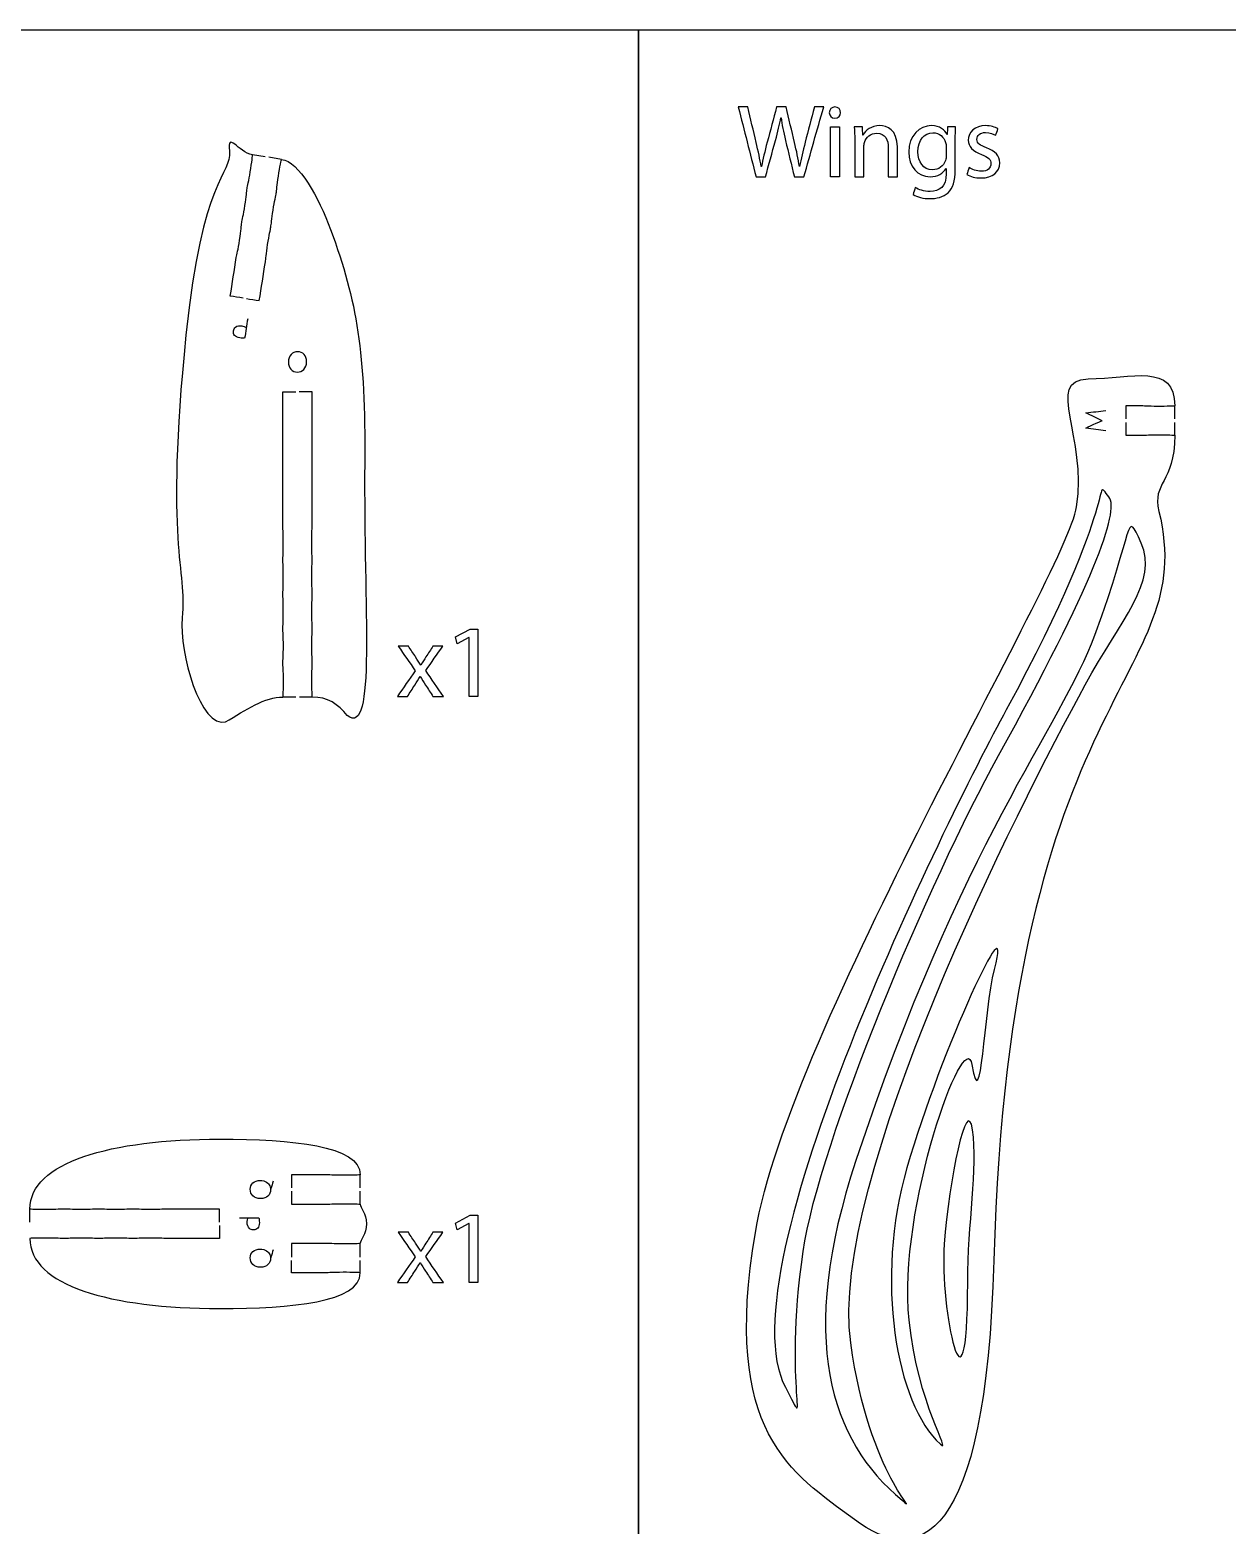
# Model space of a CAD drawing. Extents: x 0 to 710, y 0 to 350.
# Drawn here: x 122.9 to 245, y 197.8 to 350.4 of the extents above; entities that cross this region are included whole.
import ezdxf

# ---------------------------------------------------------------- set-up
doc = ezdxf.new("R2010")
doc.units = 0
doc.header["$MEASUREMENT"] = 0
doc.layers.add('DEFAULT', color=18, linetype='CONTINUOUS')

msp = doc.modelspace()

# ---------------------------------------------------------------- linework, layer by layer
at = {"layer": 'DEFAULT', "color": 18}
for points in [[(710, 0.35), (0, 0.35), (0, 350.35), (710, 350.35)], [(185, 0.35), (0, 0.35), (0, 350.35), (185, 350.35)], [(305, 0.35), (185, 0.35), (185, 350.35), (305, 350.35)]]:
    msp.add_lwpolyline(points, close=True, dxfattribs=at)
at = {"layer": 'DEFAULT', "color": 5}
for points in [[(204.56, 340.48), (205.49, 340.48), (205.49, 335.35), (204.56, 335.35)], [(167.72, 288.37), (167.7, 288.37), (166.5, 287.73), (166.32, 288.44), (167.82, 289.24), (168.62, 289.24), (168.62, 282.36), (167.72, 282.36)], [(167.72, 228.59), (167.7, 228.59), (166.5, 227.94), (166.32, 228.65), (167.82, 229.46), (168.62, 229.46), (168.62, 222.58), (167.72, 222.58)]]:
    msp.add_lwpolyline(points, close=True, dxfattribs=at)
at = {"layer": 'DEFAULT', "color": 1}
for points in [[(146.93, 337.41), (145.62, 337.62)], [(148.59, 337.15), (147.28, 337.36)], [(239.66, 310.67), (239.66, 312)], [(239.66, 309), (239.66, 310.32)], [(150.06, 282.28), (148.73, 282.28)], [(151.73, 282.28), (150.41, 282.28)], [(156.61, 232.24), (156.61, 233.57)], [(156.6, 230.57), (156.6, 231.89)], [(122.94, 228.74), (122.94, 230.07)], [(156.61, 225.17), (156.61, 226.5)], [(156.6, 223.5), (156.6, 224.83)]]:
    msp.add_lwpolyline(points, dxfattribs=at)
at = {"layer": 'DEFAULT', "color": 5}
for points, knots in [([(196.97, 335.35), (196.37, 337.73), (195.76, 340.11), (195.16, 342.49), (195.48, 342.49), (195.81, 342.49), (196.13, 342.49), (196.41, 341.28), (196.7, 340.08), (196.98, 338.88), (197.19, 337.99), (197.38, 337.1), (197.51, 336.41), (197.52, 336.41), (197.52, 336.41), (197.53, 336.41), (197.65, 337.12), (197.87, 337.97), (198.11, 338.89), (198.43, 340.09), (198.75, 341.29), (199.06, 342.49), (199.39, 342.49), (199.71, 342.49), (200.03, 342.49), (200.32, 341.28), (200.61, 340.07), (200.89, 338.87), (201.1, 338.02), (201.29, 337.17), (201.39, 336.42), (201.4, 336.42), (201.41, 336.42), (201.41, 336.42), (201.56, 337.2), (201.76, 338), (201.98, 338.89), (202.3, 340.09), (202.61, 341.29), (202.93, 342.49), (203.24, 342.49), (203.55, 342.49), (203.87, 342.49), (203.19, 340.11), (202.52, 337.73), (201.85, 335.35), (201.53, 335.35), (201.21, 335.35), (200.88, 335.35), (200.58, 336.59), (200.28, 337.83), (199.98, 339.07), (199.76, 339.98), (199.61, 340.68), (199.52, 341.4), (199.51, 341.4), (199.5, 341.4), (199.5, 341.4), (199.37, 340.69), (199.21, 339.99), (198.95, 339.07), (198.61, 337.83), (198.27, 336.59), (197.93, 335.35), (197.61, 335.35), (197.29, 335.35), (196.97, 335.35)], [0, 0, 0, 0, 20.859647, 20.859647, 20.859647, 23.619647, 23.619647, 23.619647, 34.127401, 34.127401, 34.127401, 35.127401, 35.127401, 35.127401, 35.187401, 35.187401, 35.187401, 36.187401, 36.187401, 36.187401, 46.737738, 46.737738, 46.737738, 49.467738, 49.467738, 49.467738, 60.017557, 60.017557, 60.017557, 61.017557, 61.017557, 61.017557, 61.078557, 61.078557, 61.078557, 62.078557, 62.078557, 62.078557, 72.621255, 72.621255, 72.621255, 75.291255, 75.291255, 75.291255, 96.306781, 96.306781, 96.306781, 99.035781, 99.035781, 99.035781, 109.869171, 109.869171, 109.869171, 110.869171, 110.869171, 110.869171, 110.928171, 110.928171, 110.928171, 111.928171, 111.928171, 111.928171, 122.843951, 122.843951, 122.843951, 125.572951, 125.572951, 125.572951, 125.572951]), ([(205.59, 341.91), (205.6, 341.6), (205.37, 341.34), (205, 341.34), (204.67, 341.34), (204.44, 341.6), (204.44, 341.91), (204.44, 342.24), (204.68, 342.5), (205.02, 342.5), (205.37, 342.5), (205.59, 342.24), (205.59, 341.91)], [1, 1, 1, 1, 2, 2, 2, 3, 3, 3, 4, 4, 4, 5, 5, 5, 5]), ([(207.03, 339.09), (207.03, 339.62), (207.02, 340.05), (206.99, 340.48), (207.27, 340.48), (207.54, 340.48), (207.82, 340.48), (207.83, 340.19), (207.85, 339.91), (207.87, 339.63), (207.88, 339.63), (207.88, 339.63), (207.89, 339.63), (208.14, 340.11), (208.74, 340.59), (209.58, 340.59), (210.29, 340.59), (211.39, 340.17), (211.39, 338.41), (211.39, 337.39), (211.39, 336.37), (211.39, 335.35), (211.08, 335.35), (210.77, 335.35), (210.46, 335.35), (210.46, 336.34), (210.46, 337.32), (210.46, 338.31), (210.46, 339.13), (210.16, 339.82), (209.28, 339.82), (208.66, 339.82), (208.19, 339.38), (208.03, 338.87), (207.99, 338.75), (207.96, 338.59), (207.96, 338.43), (207.96, 337.41), (207.96, 336.38), (207.96, 335.35), (207.65, 335.35), (207.34, 335.35), (207.03, 335.35), (207.03, 336.6), (207.03, 337.84), (207.03, 339.09)], [10.59, 10.59, 10.59, 10.59, 11.59, 11.59, 11.59, 13.93, 13.93, 13.93, 16.335681, 16.335681, 16.335681, 16.395681, 16.395681, 16.395681, 17.395681, 17.395681, 17.395681, 18.395681, 18.395681, 18.395681, 27.065681, 27.065681, 27.065681, 29.704681, 29.704681, 29.704681, 38.074681, 38.074681, 38.074681, 39.074681, 39.074681, 39.074681, 40.074681, 40.074681, 40.074681, 41.074681, 41.074681, 41.074681, 49.804681, 49.804681, 49.804681, 52.444681, 52.444681, 52.444681, 63.034681, 63.034681, 63.034681, 63.034681]), ([(217.32, 340.47), (217.3, 340.1), (217.28, 339.69), (217.28, 339.07), (217.28, 338.08), (217.28, 337.08), (217.28, 336.09), (217.28, 334.92), (217.04, 334.2), (216.55, 333.75), (216.05, 333.29), (215.33, 333.14), (214.68, 333.14), (214.07, 333.14), (213.39, 333.29), (212.98, 333.56), (213.06, 333.8), (213.14, 334.04), (213.21, 334.27), (213.55, 334.06), (214.08, 333.87), (214.72, 333.87), (215.67, 333.87), (216.37, 334.37), (216.37, 335.66), (216.37, 335.85), (216.37, 336.04), (216.37, 336.23), (216.36, 336.23), (216.35, 336.23), (216.35, 336.23), (216.06, 335.75), (215.51, 335.37), (214.72, 335.37), (213.45, 335.37), (212.54, 336.45), (212.54, 337.87), (212.54, 339.61), (213.67, 340.59), (214.84, 340.59), (215.73, 340.59), (216.22, 340.13), (216.44, 339.7), (216.45, 339.7), (216.46, 339.7), (216.46, 339.7), (216.48, 339.96), (216.49, 340.22), (216.51, 340.47), (216.78, 340.47), (217.05, 340.47), (217.32, 340.47)], [2.309, 2.309, 2.309, 2.309, 3.309, 3.309, 3.309, 11.738, 11.738, 11.738, 12.738, 12.738, 12.738, 13.738, 13.738, 13.738, 14.738, 14.738, 14.738, 16.852635, 16.852635, 16.852635, 17.852635, 17.852635, 17.852635, 18.852635, 18.852635, 18.852635, 20.472635, 20.472635, 20.472635, 20.531635, 20.531635, 20.531635, 21.531635, 21.531635, 21.531635, 22.531635, 22.531635, 22.531635, 23.531635, 23.531635, 23.531635, 24.531635, 24.531635, 24.531635, 24.592635, 24.592635, 24.592635, 26.78592, 26.78592, 26.78592, 29.09492, 29.09492, 29.09492, 29.09492]), ([(218.7, 336.31), (218.97, 336.13), (219.46, 335.93), (219.92, 335.93), (220.6, 335.93), (220.92, 336.27), (220.92, 336.7), (220.92, 337.14), (220.65, 337.38), (219.97, 337.64), (219.04, 337.97), (218.61, 338.47), (218.61, 339.09), (218.61, 339.91), (219.28, 340.59), (220.38, 340.59), (220.9, 340.59), (221.35, 340.44), (221.64, 340.27), (221.56, 340.05), (221.48, 339.82), (221.41, 339.6), (221.2, 339.72), (220.83, 339.89), (220.36, 339.89), (219.81, 339.89), (219.5, 339.58), (219.5, 339.19), (219.5, 338.77), (219.81, 338.58), (220.47, 338.33), (221.36, 337.99), (221.82, 337.54), (221.82, 336.78), (221.82, 335.88), (221.12, 335.25), (219.9, 335.25), (219.34, 335.25), (218.82, 335.38), (218.46, 335.6), (218.54, 335.83), (218.62, 336.07), (218.7, 336.31)], [2.115585, 2.115585, 2.115585, 2.115585, 3.115585, 3.115585, 3.115585, 4.115585, 4.115585, 4.115585, 5.115585, 5.115585, 5.115585, 6.115585, 6.115585, 6.115585, 7.115585, 7.115585, 7.115585, 8.115585, 8.115585, 8.115585, 10.145531, 10.145531, 10.145531, 11.145531, 11.145531, 11.145531, 12.145531, 12.145531, 12.145531, 13.145531, 13.145531, 13.145531, 14.145531, 14.145531, 14.145531, 15.145531, 15.145531, 15.145531, 16.145531, 16.145531, 16.145531, 18.261116, 18.261116, 18.261116, 18.261116]), ([(216.36, 338.45), (216.36, 338.61), (216.35, 338.75), (216.3, 338.88), (216.13, 339.42), (215.68, 339.86), (215, 339.86), (214.11, 339.86), (213.48, 339.11), (213.48, 337.92), (213.48, 336.92), (213.99, 336.08), (214.99, 336.08), (215.56, 336.08), (216.08, 336.44), (216.28, 337.04), (216.34, 337.19), (216.36, 337.37), (216.36, 337.53), (216.36, 337.84), (216.36, 338.15), (216.36, 338.45)], [2.61, 2.61, 2.61, 2.61, 3.61, 3.61, 3.61, 4.61, 4.61, 4.61, 5.61, 5.61, 5.61, 6.61, 6.61, 6.61, 7.61, 7.61, 7.61, 8.61, 8.61, 8.61, 11.22, 11.22, 11.22, 11.22]), ([(161.53, 287.49), (161.77, 287.12), (162.01, 286.75), (162.26, 286.39), (162.45, 286.1), (162.61, 285.83), (162.78, 285.55), (162.79, 285.55), (162.8, 285.55), (162.81, 285.55), (162.98, 285.86), (163.15, 286.12), (163.32, 286.4), (163.56, 286.76), (163.79, 287.12), (164.03, 287.49), (164.37, 287.49), (164.71, 287.49), (165.04, 287.49), (164.46, 286.66), (163.88, 285.84), (163.29, 285.01), (163.89, 284.13), (164.49, 283.25), (165.09, 282.36), (164.74, 282.36), (164.39, 282.36), (164.03, 282.36), (163.78, 282.75), (163.53, 283.13), (163.28, 283.52), (163.08, 283.81), (162.91, 284.1), (162.73, 284.41), (162.73, 284.41), (162.72, 284.41), (162.71, 284.41), (162.54, 284.1), (162.36, 283.82), (162.17, 283.52), (161.93, 283.13), (161.68, 282.75), (161.43, 282.36), (161.09, 282.36), (160.75, 282.36), (160.4, 282.36), (161.01, 283.24), (161.62, 284.11), (162.23, 284.98), (161.65, 285.81), (161.07, 286.65), (160.49, 287.49), (160.84, 287.49), (161.18, 287.49), (161.53, 287.49)], [0, 0, 0, 0, 3.744236, 3.744236, 3.744236, 4.744236, 4.744236, 4.744236, 4.834236, 4.834236, 4.834236, 5.834236, 5.834236, 5.834236, 9.536897, 9.536897, 9.536897, 12.386897, 12.386897, 12.386897, 20.975777, 20.975777, 20.975777, 30.044944, 30.044944, 30.044944, 33.043944, 33.043944, 33.043944, 36.945644, 36.945644, 36.945644, 37.945644, 37.945644, 37.945644, 38.005644, 38.005644, 38.005644, 39.005644, 39.005644, 39.005644, 42.891048, 42.891048, 42.891048, 45.801048, 45.801048, 45.801048, 54.830649, 54.830649, 54.830649, 63.476127, 63.476127, 63.476127, 66.416127, 66.416127, 66.416127, 66.416127]), ([(161.53, 227.7), (161.77, 227.33), (162.01, 226.97), (162.26, 226.6), (162.45, 226.31), (162.61, 226.05), (162.78, 225.76), (162.79, 225.76), (162.8, 225.76), (162.81, 225.76), (162.98, 226.07), (163.15, 226.34), (163.32, 226.61), (163.56, 226.97), (163.8, 227.34), (164.03, 227.7), (164.37, 227.7), (164.71, 227.7), (165.04, 227.7), (164.46, 226.88), (163.88, 226.05), (163.29, 225.22), (163.89, 224.34), (164.49, 223.46), (165.09, 222.58), (164.74, 222.58), (164.39, 222.58), (164.03, 222.58), (163.78, 222.96), (163.53, 223.35), (163.28, 223.73), (163.08, 224.03), (162.91, 224.31), (162.73, 224.62), (162.73, 224.62), (162.72, 224.62), (162.71, 224.62), (162.54, 224.31), (162.36, 224.04), (162.17, 223.73), (161.93, 223.35), (161.68, 222.96), (161.43, 222.58), (161.09, 222.58), (160.75, 222.58), (160.4, 222.58), (161.01, 223.45), (161.62, 224.32), (162.23, 225.19), (161.65, 226.03), (161.07, 226.86), (160.49, 227.7), (160.84, 227.7), (161.18, 227.7), (161.53, 227.7)], [0, 0, 0, 0, 3.744236, 3.744236, 3.744236, 4.744236, 4.744236, 4.744236, 4.834236, 4.834236, 4.834236, 5.834236, 5.834236, 5.834236, 9.536897, 9.536897, 9.536897, 12.386897, 12.386897, 12.386897, 20.975777, 20.975777, 20.975777, 30.044944, 30.044944, 30.044944, 33.043944, 33.043944, 33.043944, 36.94619, 36.94619, 36.94619, 37.94619, 37.94619, 37.94619, 38.00619, 38.00619, 38.00619, 39.00619, 39.00619, 39.00619, 42.891594, 42.891594, 42.891594, 45.801594, 45.801594, 45.801594, 54.831195, 54.831195, 54.831195, 63.476673, 63.476673, 63.476673, 66.416673, 66.416673, 66.416673, 66.416673])]:
    msp.add_open_spline(points, degree=3, knots=knots, dxfattribs=at)
at = {"layer": 'DEFAULT', "color": 1}
for points, knots in [([(144.67, 323), (144.23, 323.07), (143.8, 323.14), (143.36, 323.2), (143.57, 324.52), (143.77, 325.84), (143.98, 327.15), (144.03, 327.43), (144.16, 327.94), (144.31, 328.92), (144.46, 329.9), (144.5, 330.43), (144.54, 330.7), (144.58, 330.97), (144.71, 331.47), (144.86, 332.43), (145.01, 333.38), (145.04, 333.89), (145.08, 334.16), (145.12, 334.43), (145.25, 334.93), (145.4, 335.88), (145.55, 336.84), (145.66, 337.62), (145.62, 337.62), (144.14, 337.85), (143.07, 340.15), (143.27, 337.99), (143.49, 335.56), (140.47, 335.34), (138.84, 319.2), (136.66, 297.64), (138.95, 295.4), (138.46, 290.38), (138.11, 286.8), (140.36, 279.08), (142.89, 279.76), (144.89, 280.98), (146.95, 282.34), (148.73, 282.28), (148.76, 282.3), (148.79, 283.07), (148.79, 284.03), (148.78, 285), (148.73, 285.51), (148.73, 285.78), (148.73, 286.05), (148.78, 286.57), (148.78, 287.53), (148.77, 288.5), (148.73, 289.01), (148.73, 289.28), (148.73, 289.55), (148.78, 290.06), (148.77, 291.03), (148.77, 292), (148.73, 292.51), (148.73, 292.78), (148.73, 293.05), (148.78, 293.56), (148.77, 294.53), (148.77, 295.49), (148.73, 296), (148.73, 296.27), (148.73, 296.56), (148.77, 297.08), (148.77, 298.07), (148.77, 299.07), (148.72, 299.59), (148.72, 299.87), (148.72, 304.4), (148.72, 308.92), (148.71, 313.45), (149.16, 313.45), (149.6, 313.45), (150.04, 313.45)], [0, 0, 0, 0, 3.756621, 3.756621, 3.756621, 15.084185, 15.084185, 15.084185, 16.084185, 16.084185, 16.084185, 17.084185, 17.084185, 17.084185, 18.084185, 18.084185, 18.084185, 19.084185, 19.084185, 19.084185, 20.084185, 20.084185, 20.084185, 21.084185, 21.084185, 21.084185, 22.084185, 22.084185, 22.084185, 23.084185, 23.084185, 23.084185, 24.084185, 24.084185, 24.084185, 25.084185, 25.084185, 25.084185, 26.084185, 26.084185, 26.084185, 27.084185, 27.084185, 27.084185, 28.084185, 28.084185, 28.084185, 29.084185, 29.084185, 29.084185, 30.084185, 30.084185, 30.084185, 31.084185, 31.084185, 31.084185, 32.084185, 32.084185, 32.084185, 33.084185, 33.084185, 33.084185, 34.084185, 34.084185, 34.084185, 35.084185, 35.084185, 35.084185, 36.084185, 36.084185, 36.084185, 74.564186, 74.564186, 74.564186, 78.324186, 78.324186, 78.324186, 78.324186]), ([(145.01, 322.94), (145.45, 322.87), (145.89, 322.8), (146.32, 322.74), (146.53, 324.05), (146.74, 325.37), (146.94, 326.69), (146.99, 326.96), (147.02, 327.49), (147.17, 328.47), (147.33, 329.45), (147.46, 329.96), (147.5, 330.24), (147.54, 330.51), (147.58, 331.02), (147.73, 331.97), (147.88, 332.93), (148.01, 333.42), (148.05, 333.7), (148.09, 333.96), (148.12, 334.48), (148.27, 335.44), (148.41, 336.38), (148.56, 337.14), (148.59, 337.15), (150.38, 336.94), (152.36, 333.29), (153.59, 329.98), (156.32, 322.61), (157.15, 317.4), (157.07, 306.2), (156.94, 291.13), (158.26, 278.12), (155.29, 280.41), (154.39, 281.54), (153.24, 282.36), (151.73, 282.28), (151.71, 282.29), (151.68, 283.07), (151.68, 284.03), (151.68, 285), (151.73, 285.51), (151.73, 285.79), (151.73, 286.05), (151.68, 286.57), (151.68, 287.54), (151.68, 288.5), (151.73, 289.01), (151.73, 289.28), (151.72, 289.56), (151.68, 290.06), (151.67, 291.03), (151.67, 292), (151.73, 292.51), (151.73, 292.78), (151.72, 293.05), (151.68, 293.56), (151.67, 294.53), (151.67, 295.49), (151.72, 296.01), (151.72, 296.28), (151.72, 296.56), (151.67, 297.08), (151.67, 298.08), (151.67, 299.07), (151.72, 299.6), (151.72, 299.88), (151.72, 304.4), (151.72, 308.92), (151.72, 313.45), (151.27, 313.45), (150.83, 313.45), (150.39, 313.45)], [0, 0, 0, 0, 3.756621, 3.756621, 3.756621, 15.094063, 15.094063, 15.094063, 16.094063, 16.094063, 16.094063, 17.094063, 17.094063, 17.094063, 18.094063, 18.094063, 18.094063, 19.094063, 19.094063, 19.094063, 20.094063, 20.094063, 20.094063, 21.094063, 21.094063, 21.094063, 22.094063, 22.094063, 22.094063, 23.094063, 23.094063, 23.094063, 24.094063, 24.094063, 24.094063, 25.094063, 25.094063, 25.094063, 26.094063, 26.094063, 26.094063, 27.094063, 27.094063, 27.094063, 28.094063, 28.094063, 28.094063, 29.094063, 29.094063, 29.094063, 30.094063, 30.094063, 30.094063, 31.094063, 31.094063, 31.094063, 32.094063, 32.094063, 32.094063, 33.094063, 33.094063, 33.094063, 34.094063, 34.094063, 34.094063, 35.094063, 35.094063, 35.094063, 73.564065, 73.564065, 73.564065, 77.324065, 77.324065, 77.324065, 77.324065]), ([(234.66, 310.32), (234.66, 309.88), (234.66, 309.44), (234.66, 309), (235.16, 309), (235.66, 309), (236.16, 309), (236.43, 309), (236.94, 309.05), (237.91, 309.05), (238.88, 309.05), (239.66, 309.03), (239.66, 309), (239.66, 304.02), (237.31, 304.29), (238.05, 301.23), (242.22, 283.92), (222.87, 283.71), (221.22, 224.82), (220.4, 195.73), (213.45, 193.58), (207, 198.4), (200.59, 203.17), (193.46, 207.18), (196.9, 227.69), (200.37, 248.36), (228.55, 294.86), (229.66, 301.71), (230.81, 308.81), (226.34, 314.67), (230.82, 314.75), (235.3, 314.84), (239.66, 316.41), (239.66, 312), (239.66, 311.97), (238.88, 311.95), (237.91, 311.95), (236.94, 311.95), (236.43, 312), (236.16, 312), (235.66, 312), (235.16, 312), (234.66, 312), (234.66, 311.56), (234.66, 311.12), (234.66, 310.67)], [0, 0, 0, 0, 3.75, 3.75, 3.75, 8, 8, 8, 9, 9, 9, 10, 10, 10, 11, 11, 11, 12, 12, 12, 13, 13, 13, 14, 14, 14, 15, 15, 15, 16, 16, 16, 17, 17, 17, 18, 18, 18, 19, 19, 19, 23.25, 23.25, 23.25, 27.01, 27.01, 27.01, 27.01]), ([(199.96, 211.89), (193.64, 223.95), (216.36, 269.71), (222.49, 281.01), (234.61, 303.34), (231.11, 304.94), (232.95, 302.71), (234.1, 301.3), (231.28, 293.69), (221.7, 276.33), (214.64, 263.57), (203.4, 236.98), (201.78, 225.75), (199.68, 211.26), (202.71, 206.64), (199.96, 211.89)], [1, 1, 1, 1, 2, 2, 2, 3, 3, 3, 4, 4, 4, 5, 5, 5, 6, 6, 6, 6]), ([(230.54, 283.55), (223.76, 271.18), (204.32, 232.9), (206.62, 216.43), (208.55, 202.66), (213.9, 198.69), (211.86, 200.37), (204.51, 206.43), (201.15, 216.88), (207.15, 235.01), (217.85, 267.36), (228.04, 279.26), (231.49, 288.58), (235.6, 299.7), (234.58, 301.67), (236.25, 298.01), (238.01, 294.13), (234.17, 290.18), (230.54, 283.55)], [1, 1, 1, 1, 2, 2, 2, 3, 3, 3, 4, 4, 4, 5, 5, 5, 6, 6, 6, 7, 7, 7, 7]), ([(221.28, 254.52), (220.18, 250.27), (219.96, 239.03), (218.98, 244.81), (218.27, 249.04), (211.39, 230.17), (212.58, 218.75), (213.48, 210.1), (216.97, 205.01), (215.77, 206.08), (211.23, 210.17), (209.07, 222.9), (212.36, 234.29), (215.85, 246.41), (223.36, 262.51), (221.28, 254.52)], [1, 1, 1, 1, 2, 2, 2, 3, 3, 3, 4, 4, 4, 5, 5, 5, 6, 6, 6, 6]), ([(218.55, 222.61), (218.55, 206.5), (215.66, 219.96), (216.16, 226.49), (216.66, 233.02), (218.47, 242.02), (219.05, 238.14), (219.63, 234.25), (218.55, 228.56), (218.55, 222.61)], [1, 1, 1, 1, 2, 2, 2, 3, 3, 3, 4, 4, 4, 4]), ([(142.27, 228.74), (142.27, 229.18), (142.27, 229.63), (142.27, 230.07), (140.52, 230.07), (138.78, 230.07), (137.03, 230.07), (136.75, 230.07), (136.23, 230.02), (135.23, 230.02), (134.24, 230.02), (133.71, 230.07), (133.44, 230.07), (133.16, 230.07), (132.65, 230.02), (131.69, 230.02), (130.72, 230.02), (130.21, 230.07), (129.94, 230.07), (129.66, 230.07), (129.15, 230.02), (128.19, 230.02), (127.22, 230.02), (126.71, 230.07), (126.44, 230.07), (126.16, 230.07), (125.65, 230.02), (124.69, 230.02), (123.72, 230.02), (122.94, 230.04), (122.94, 230.07), (122.94, 234.84), (131.1, 237.2), (142.3, 237.2), (149.61, 237.2), (156.61, 236.57), (156.61, 233.57), (156.61, 233.54), (155.82, 233.52), (154.86, 233.52), (153.89, 233.52), (153.38, 233.57), (153.11, 233.57), (151.94, 233.57), (150.77, 233.57), (149.61, 233.57), (149.61, 233.13), (149.61, 232.68), (149.61, 232.24)], [0, 0, 0, 0, 3.76, 3.76, 3.76, 18.61, 18.61, 18.61, 19.61, 19.61, 19.61, 20.61, 20.61, 20.61, 21.61, 21.61, 21.61, 22.61, 22.61, 22.61, 23.61, 23.61, 23.61, 24.61, 24.61, 24.61, 25.61, 25.61, 25.61, 26.61, 26.61, 26.61, 27.61, 27.61, 27.61, 28.61, 28.61, 28.61, 29.61, 29.61, 29.61, 30.61, 30.61, 30.61, 40.53, 40.53, 40.53, 44.29, 44.29, 44.29, 44.29]), ([(149.61, 231.89), (149.61, 231.45), (149.61, 231.01), (149.61, 230.57), (150.77, 230.57), (151.94, 230.57), (153.11, 230.57), (153.38, 230.57), (153.89, 230.62), (154.86, 230.62), (155.82, 230.62), (156.61, 230.59), (156.61, 230.57), (156.61, 230.21), (157.25, 229.67), (157.25, 228.57), (157.25, 227.46), (156.61, 226.92), (156.61, 226.57), (156.61, 226.54), (155.82, 226.52), (154.86, 226.52), (153.89, 226.52), (153.38, 226.57), (153.11, 226.57), (151.94, 226.57), (150.77, 226.57), (149.61, 226.57), (149.61, 226.1), (149.61, 225.64), (149.61, 225.17)], [0, 0, 0, 0, 3.75, 3.75, 3.75, 13.67, 13.67, 13.67, 14.67, 14.67, 14.67, 15.67, 15.67, 15.67, 16.67, 16.67, 16.67, 17.67, 17.67, 17.67, 18.67, 18.67, 18.67, 19.67, 19.67, 19.67, 29.59, 29.59, 29.59, 33.54, 33.54, 33.54, 33.54]), ([(142.27, 228.39), (142.27, 227.95), (142.27, 227.51), (142.27, 227.07), (140.52, 227.07), (138.78, 227.07), (137.03, 227.07), (136.75, 227.07), (136.23, 227.12), (135.23, 227.12), (134.24, 227.12), (133.71, 227.07), (133.44, 227.07), (133.16, 227.07), (132.65, 227.12), (131.69, 227.12), (130.72, 227.12), (130.21, 227.07), (129.94, 227.07), (129.66, 227.07), (129.15, 227.12), (128.19, 227.12), (127.22, 227.12), (126.71, 227.07), (126.44, 227.07), (126.16, 227.07), (125.65, 227.12), (124.69, 227.12), (123.72, 227.12), (122.94, 227.1), (122.94, 227.07), (122.94, 222.3), (131.1, 219.93), (142.3, 219.93), (149.61, 219.93), (156.61, 220.57), (156.61, 223.57), (156.61, 223.59), (155.82, 223.62), (154.86, 223.62), (153.89, 223.62), (153.38, 223.57), (153.11, 223.57), (151.94, 223.57), (150.77, 223.57), (149.61, 223.57), (149.61, 223.99), (149.61, 224.41), (149.61, 224.83)], [0, 0, 0, 0, 3.75, 3.75, 3.75, 18.6, 18.6, 18.6, 19.6, 19.6, 19.6, 20.6, 20.6, 20.6, 21.6, 21.6, 21.6, 22.6, 22.6, 22.6, 23.6, 23.6, 23.6, 24.6, 24.6, 24.6, 25.6, 25.6, 25.6, 26.6, 26.6, 26.6, 27.6, 27.6, 27.6, 28.6, 28.6, 28.6, 29.6, 29.6, 29.6, 30.6, 30.6, 30.6, 40.52, 40.52, 40.52, 44.08, 44.08, 44.08, 44.08])]:
    msp.add_open_spline(points, degree=3, knots=knots, dxfattribs=at)
at = {"layer": 'DEFAULT', "color": 18}
for points, knots in [([(145.14, 320.87), (145.04, 320.22), (144.93, 319.56), (144.83, 318.9), (144.7, 318.9), (144.54, 318.91), (144.33, 318.94), (144.07, 318.98), (143.9, 319.07), (143.8, 319.19), (143.7, 319.31), (143.66, 319.46), (143.69, 319.64), (143.71, 319.82), (143.79, 319.95), (143.91, 320.04), (144.07, 320.17), (144.3, 320.2), (144.55, 320.17), (144.63, 320.15), (144.96, 320.05), (145, 319.99)], [0, 0, 0, 0, 5.660974, 5.660974, 5.660974, 6.660974, 6.660974, 6.660974, 7.660974, 7.660974, 7.660974, 8.660974, 8.660974, 8.660974, 9.660974, 9.660974, 9.660974, 10.660974, 10.660974, 10.660974, 11.660974, 11.660974, 11.660974, 11.660974]), ([(151.14, 316.51), (151.14, 315.81), (150.72, 315.45), (150.2, 315.45), (149.67, 315.45), (149.29, 315.86), (149.29, 316.47), (149.29, 317.11), (149.69, 317.53), (150.23, 317.53), (150.78, 317.53), (151.14, 317.11), (151.14, 316.51)], [0, 0, 0, 0, 1, 1, 1, 2, 2, 2, 3, 3, 3, 4, 4, 4, 4]), ([(232.63, 309.47), (231.96, 309.56), (231.28, 309.65), (230.61, 309.74), (230.61, 309.74), (232.06, 310.44), (232.27, 310.49), (231.71, 310.76), (231.16, 311.02), (230.61, 311.29), (231.28, 311.37), (231.96, 311.45), (232.63, 311.53)], [0, 0, 0, 0, 5.778666, 5.778666, 5.778666, 6.778666, 6.778666, 6.778666, 11.992102, 11.992102, 11.992102, 17.763104, 17.763104, 17.763104, 17.763104]), ([(147.74, 232.93), (147.67, 232.66), (147.59, 232.39), (147.51, 232.16), (147.49, 232.12), (147.48, 232.07), (147.48, 232.03), (147.46, 231.55), (147.1, 231.14), (146.45, 231.14), (145.81, 231.14), (145.39, 231.54), (145.39, 232.09), (145.39, 232.63), (145.82, 232.99), (146.41, 232.99), (146.93, 232.99), (147.3, 232.68), (147.39, 232.45), (147.47, 232.22), (147.48, 232.07), (147.48, 232.07)], [0, 0, 0, 0, 1, 1, 1, 2, 2, 2, 3, 3, 3, 4, 4, 4, 5, 5, 5, 6, 6, 6, 7, 7, 7, 7]), ([(144.29, 229.19), (144.96, 229.19), (145.62, 229.19), (146.29, 229.19), (146.31, 229.06), (146.33, 228.9), (146.33, 228.69), (146.33, 228.43), (146.27, 228.24), (146.16, 228.12), (146.06, 228.01), (145.92, 227.95), (145.74, 227.95), (145.56, 227.95), (145.41, 228), (145.31, 228.1), (145.16, 228.24), (145.08, 228.46), (145.08, 228.72), (145.08, 228.8), (145.14, 229.14), (145.19, 229.19)], [0, 0, 0, 0, 5.661, 5.661, 5.661, 6.661, 6.661, 6.661, 7.661, 7.661, 7.661, 8.661, 8.661, 8.661, 9.661, 9.661, 9.661, 10.661, 10.661, 10.661, 11.661, 11.661, 11.661, 11.661]), ([(147.74, 225.93), (147.67, 225.66), (147.59, 225.39), (147.51, 225.16), (147.49, 225.12), (147.48, 225.07), (147.48, 225.04), (147.46, 224.56), (147.1, 224.14), (146.45, 224.14), (145.81, 224.14), (145.39, 224.54), (145.39, 225.09), (145.39, 225.64), (145.82, 225.99), (146.41, 225.99), (146.93, 225.99), (147.3, 225.68), (147.39, 225.45), (147.47, 225.22), (147.48, 225.07), (147.48, 225.07)], [0, 0, 0, 0, 1, 1, 1, 2, 2, 2, 3, 3, 3, 4, 4, 4, 5, 5, 5, 6, 6, 6, 7, 7, 7, 7])]:
    msp.add_open_spline(points, degree=3, knots=knots, dxfattribs=at)

doc.saveas('drawing.dxf')
